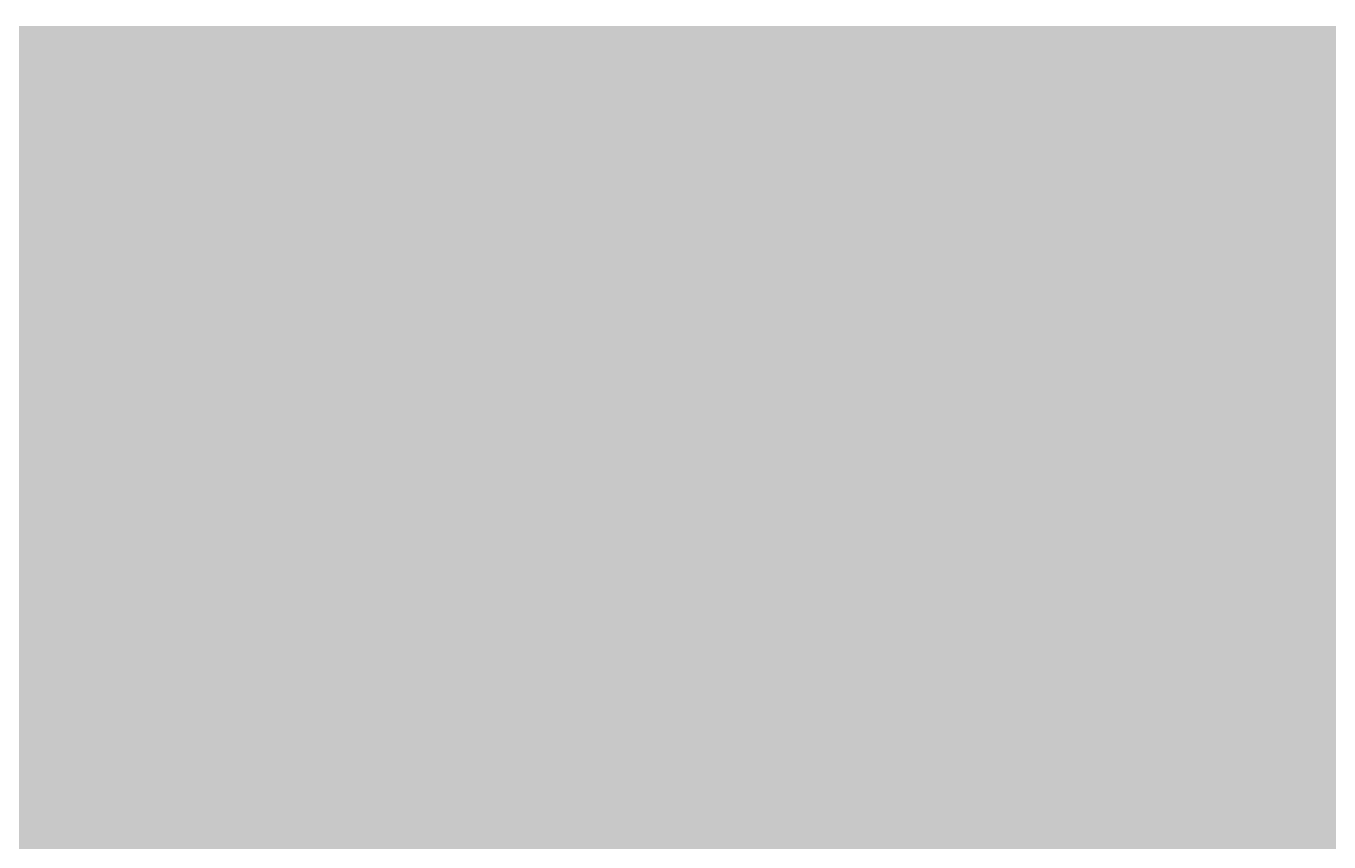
# Model space of a CAD drawing. Header units: millimetres. Extents: x 92 to 588, y 96 to 434.
# Drawn here: x 380.25 to 412.9, y 413.34 to 433.79 of the extents above; entities that cross this region are included whole.
import ezdxf

# ---------------------------------------------------------------- set-up
doc = ezdxf.new("R2010")
doc.units = ezdxf.units.MM
doc.layers.add('H', color=7, linetype='Continuous')
doc.layers.add('P', color=7, linetype='Continuous')

msp = doc.modelspace()

# ---------------------------------------------------------------- hatches: boundary and pattern name
at = {"layer": 'H', "linetype": 'Continuous'}
for points in [[(291.162, 223.903), (291.162, 433.788), (588.166, 433.788), (588.166, 223.903), (291.162, 223.903)], [(395.408, 424.616), (394.42, 425.621), (395.408, 426.609), (396.413, 425.621), (395.408, 424.616)], [(393.82, 424.122), (392.815, 425.109), (393.82, 426.115), (394.808, 425.109), (393.82, 424.122)], [(395.108, 424.051), (394.12, 425.039), (395.108, 426.044), (396.113, 425.039), (395.108, 424.051)], [(404.104, 423.257), (404.033, 423.257), (403.875, 423.275), (403.786, 423.31), (403.716, 423.346), (403.592, 423.434), (403.539, 423.487), (403.469, 423.557), (403.381, 423.751), (403.328, 423.857), (403.292, 423.981), (403.257, 424.28), (403.257, 424.439), (403.257, 424.598), (403.292, 424.915), (403.328, 425.039), (403.363, 425.18), (403.469, 425.409), (403.539, 425.515), (403.61, 425.621), (403.786, 425.762), (403.91, 425.833), (404.016, 425.886), (404.28, 425.938), (404.421, 425.938), (404.492, 425.938), (404.58, 425.921), (404.651, 425.921), (404.704, 425.903), (404.704, 425.568), (404.633, 425.586), (404.562, 425.621), (404.474, 425.639), (404.368, 425.639), (404.298, 425.639), (404.139, 425.603), (404.016, 425.55), (403.892, 425.48), (403.839, 425.427), (403.804, 425.356), (403.716, 425.233), (403.663, 425.074), (403.628, 424.88), (403.61, 424.774), (403.716, 424.598), (403.61, 424.527), (403.61, 424.492), (403.61, 424.457), (403.61, 424.228), (403.628, 424.016), (403.663, 423.928), (403.68, 423.857), (403.751, 423.734), (403.786, 423.681), (403.857, 423.61), (403.945, 423.575), (404.016, 423.54), (404.121, 423.54), (404.21, 423.54), (404.351, 423.593), (404.421, 423.645), (404.457, 423.681), (404.474, 423.716), (404.527, 423.822), (404.58, 423.981), (404.58, 424.122), (404.58, 424.21), (404.562, 424.333), (404.545, 424.404), (404.51, 424.457), (404.457, 424.545), (404.404, 424.58), (404.368, 424.598), (404.298, 424.651), (404.245, 424.651), (404.157, 424.668), (404.069, 424.668), (403.945, 424.668), (403.839, 424.633), (403.716, 424.598), (403.61, 424.774), (403.733, 424.863), (403.875, 424.915), (403.927, 424.933), (404.069, 424.951), (404.157, 424.951), (404.298, 424.951), (404.421, 424.915), (404.474, 424.898), (404.598, 424.845), (404.651, 424.81), (404.721, 424.739), (404.827, 424.616), (404.862, 424.527), (404.898, 424.439), (404.933, 424.245), (404.933, 424.139), (404.933, 424.051), (404.898, 423.857), (404.862, 423.769), (404.827, 423.698), (404.739, 423.557), (404.686, 423.487), (404.633, 423.434), (404.492, 423.346), (404.421, 423.31), (404.351, 423.275), (404.192, 423.257), (404.104, 423.257)], [(406.273, 423.31), (406.273, 424.192), (406.273, 424.474), (406.273, 425.48), (405.391, 424.474), (406.273, 424.474), (406.273, 424.192), (405.127, 424.192), (405.127, 424.563), (406.273, 425.886), (406.609, 425.886), (406.609, 424.474), (406.908, 424.474), (406.908, 424.192), (406.609, 424.192), (406.609, 423.31), (406.273, 423.31)], [(409.113, 423.257), (409.025, 423.257), (408.866, 423.275), (408.778, 423.31), (408.708, 423.346), (408.584, 423.434), (408.531, 423.487), (408.478, 423.557), (408.372, 423.751), (408.32, 423.857), (408.284, 423.981), (408.249, 424.28), (408.249, 424.439), (408.249, 424.598), (408.284, 424.915), (408.32, 425.039), (408.355, 425.18), (408.461, 425.409), (408.531, 425.515), (408.602, 425.621), (408.796, 425.762), (408.902, 425.833), (409.007, 425.886), (409.272, 425.938), (409.413, 425.938), (409.501, 425.938), (409.572, 425.921), (409.642, 425.921), (409.695, 425.903), (409.695, 425.568), (409.625, 425.586), (409.554, 425.621), (409.466, 425.639), (409.36, 425.639), (409.29, 425.639), (409.131, 425.603), (409.007, 425.55), (408.884, 425.48), (408.849, 425.427), (408.796, 425.356), (408.708, 425.233), (408.655, 425.074), (408.619, 424.88), (408.602, 424.774), (408.725, 424.598), (408.602, 424.527), (408.602, 424.492), (408.602, 424.457), (408.602, 424.369), (408.602, 424.228), (408.619, 424.016), (408.655, 423.928), (408.672, 423.857), (408.743, 423.734), (408.778, 423.681), (408.849, 423.61), (408.937, 423.575), (409.025, 423.54), (409.113, 423.54), (409.201, 423.54), (409.343, 423.593), (409.413, 423.645), (409.448, 423.681), (409.484, 423.716), (409.519, 423.822), (409.572, 423.981), (409.572, 424.122), (409.572, 424.21), (409.554, 424.333), (409.537, 424.404), (409.501, 424.457), (409.448, 424.545), (409.395, 424.58), (409.36, 424.598), (409.29, 424.651), (409.237, 424.651), (409.149, 424.668), (409.06, 424.668), (408.955, 424.668), (408.831, 424.633), (408.725, 424.598), (408.602, 424.774), (408.725, 424.863), (408.866, 424.915), (408.919, 424.933), (409.06, 424.951), (409.149, 424.951), (409.29, 424.951), (409.413, 424.915), (409.466, 424.898), (409.59, 424.845), (409.642, 424.81), (409.713, 424.739), (409.819, 424.616), (409.854, 424.527), (409.889, 424.439), (409.925, 424.245), (409.925, 424.139), (409.925, 424.051), (409.889, 423.857), (409.854, 423.769), (409.819, 423.698), (409.731, 423.557), (409.678, 423.487), (409.625, 423.434), (409.501, 423.346), (409.431, 423.31), (409.343, 423.275), (409.184, 423.257), (409.113, 423.257)], [(410.948, 423.257), (410.754, 423.257), (410.577, 423.293), (410.401, 423.328), (410.26, 423.398), (410.26, 423.769), (410.33, 423.734), (410.401, 423.698), (410.471, 423.663), (410.56, 423.628), (410.665, 423.593), (410.754, 423.575), (410.842, 423.557), (410.948, 423.557), (411.054, 423.557), (411.142, 423.593), (411.195, 423.61), (411.283, 423.663), (411.318, 423.716), (411.371, 423.787), (411.424, 423.892), (411.442, 423.998), (411.442, 424.122), (411.442, 424.192), (411.424, 424.316), (411.406, 424.351), (411.389, 424.404), (411.336, 424.474), (411.3, 424.492), (411.265, 424.527), (411.177, 424.58), (411.124, 424.598), (411.001, 424.616), (410.877, 424.616), (410.736, 424.616), (410.595, 424.598), (410.471, 424.58), (410.366, 424.563), (410.366, 425.886), (411.794, 425.886), (411.794, 425.586), (410.701, 425.586), (410.701, 424.898), (410.771, 424.898), (410.895, 424.915), (410.93, 424.915), (411.124, 424.898), (411.265, 424.88), (411.336, 424.863), (411.477, 424.792), (411.53, 424.757), (411.6, 424.704), (411.689, 424.58), (411.741, 424.51), (411.759, 424.422), (411.794, 424.245), (411.794, 424.033), (411.777, 423.857), (411.741, 423.787), (411.706, 423.698), (411.636, 423.557), (411.583, 423.504), (411.512, 423.451), (411.389, 423.346), (411.3, 423.31), (411.212, 423.293), (411.036, 423.257), (410.948, 423.257)], [(385.936, 422.711), (385.848, 422.711), (385.689, 422.746), (385.618, 422.763), (385.548, 422.799), (385.424, 422.887), (385.354, 422.94), (385.301, 423.028), (385.195, 423.204), (385.16, 423.328), (385.124, 423.451), (385.089, 423.734), (385.071, 423.892), (385.089, 424.069), (385.107, 424.369), (385.142, 424.51), (385.177, 424.633), (385.283, 424.88), (385.354, 424.986), (385.442, 425.074), (385.618, 425.233), (385.724, 425.286), (385.83, 425.339), (386.095, 425.392), (386.236, 425.392), (386.324, 425.392), (386.394, 425.392), (386.465, 425.374), (386.535, 425.356), (386.535, 425.039), (386.465, 425.057), (386.377, 425.074), (386.289, 425.092), (386.183, 425.092), (386.112, 425.092), (385.971, 425.074), (385.83, 425.021), (385.724, 424.933), (385.671, 424.88), (385.618, 424.827), (385.548, 424.686), (385.477, 424.527), (385.442, 424.333), (385.442, 424.228), (385.548, 424.051), (385.442, 423.981), (385.424, 423.945), (385.424, 423.91), (385.424, 423.698), (385.46, 423.487), (385.477, 423.398), (385.512, 423.31), (385.565, 423.187), (385.618, 423.134), (385.689, 423.063), (385.759, 423.028), (385.848, 422.993), (385.936, 422.993), (386.042, 422.993), (386.165, 423.046), (386.236, 423.116), (386.271, 423.152), (386.306, 423.187), (386.359, 423.275), (386.394, 423.451), (386.394, 423.593), (386.394, 423.663), (386.377, 423.804), (386.359, 423.857), (386.341, 423.91), (386.271, 423.998), (386.218, 424.033), (386.183, 424.069), (386.112, 424.104), (386.077, 424.122), (385.989, 424.122), (385.9, 424.139), (385.777, 424.122), (385.654, 424.086), (385.548, 424.051), (385.442, 424.228), (385.565, 424.316), (385.689, 424.369), (385.759, 424.386), (385.9, 424.422), (385.971, 424.422), (386.112, 424.404), (386.236, 424.386), (386.289, 424.369), (386.412, 424.298), (386.465, 424.263), (386.535, 424.21), (386.641, 424.069), (386.677, 423.998), (386.712, 423.91), (386.747, 423.716), (386.747, 423.61), (386.747, 423.504), (386.712, 423.328), (386.694, 423.24), (386.659, 423.152), (386.571, 423.01), (386.518, 422.958), (386.447, 422.905), (386.324, 422.799), (386.253, 422.781), (386.183, 422.746), (386.024, 422.711), (385.936, 422.711)], [(392.833, 422.711), (392.744, 422.711), (392.568, 422.746), (392.497, 422.763), (392.409, 422.799), (392.286, 422.869), (392.215, 422.922), (392.162, 422.975), (392.092, 423.099), (392.056, 423.169), (392.021, 423.24), (392.004, 423.398), (392.004, 423.487), (392.004, 423.575), (392.056, 423.769), (392.109, 423.857), (392.162, 423.945), (392.339, 424.086), (392.427, 424.139), (392.568, 424.016), (392.462, 423.892), (392.427, 423.822), (392.392, 423.751), (392.356, 423.593), (392.339, 423.504), (392.356, 423.398), (392.427, 423.204), (392.48, 423.116), (392.568, 423.046), (392.744, 422.975), (392.85, 422.958), (392.956, 422.975), (393.132, 423.028), (393.185, 423.099), (393.256, 423.169), (393.326, 423.346), (393.326, 423.451), (393.326, 423.522), (393.291, 423.663), (393.256, 423.698), (393.221, 423.751), (393.115, 423.857), (393.027, 423.892), (392.956, 423.928), (392.868, 423.963), (392.762, 424.016), (392.639, 424.051), (392.568, 424.016), (392.427, 424.139), (392.339, 424.21), (392.198, 424.333), (392.145, 424.404), (392.109, 424.474), (392.056, 424.633), (392.056, 424.721), (392.056, 424.792), (392.092, 424.933), (392.145, 425.057), (392.233, 425.162), (392.286, 425.215), (392.339, 425.268), (392.462, 425.339), (392.603, 425.374), (392.762, 425.409), (392.833, 425.409), (392.921, 425.409), (393.08, 425.392), (393.221, 425.339), (393.344, 425.268), (393.45, 425.18), (393.538, 425.074), (393.591, 424.951), (393.609, 424.827), (393.609, 424.757), (393.609, 424.668), (393.556, 424.492), (393.52, 424.404), (393.468, 424.333), (393.309, 424.192), (393.221, 424.139), (393.097, 424.28), (393.185, 424.404), (393.221, 424.474), (393.256, 424.527), (393.274, 424.668), (393.274, 424.739), (393.274, 424.827), (393.221, 424.968), (393.168, 425.039), (393.132, 425.057), (393.062, 425.109), (392.938, 425.145), (392.833, 425.145), (392.744, 425.145), (392.586, 425.092), (392.533, 425.057), (392.497, 425.021), (392.462, 424.968), (392.409, 424.845), (392.409, 424.774), (392.409, 424.704), (392.445, 424.598), (392.462, 424.545), (392.497, 424.51), (392.603, 424.422), (392.656, 424.386), (392.709, 424.351), (392.815, 424.316), (392.921, 424.263), (393.027, 424.228), (393.097, 424.28), (393.221, 424.139), (393.326, 424.069), (393.503, 423.945), (393.573, 423.875), (393.626, 423.787), (393.679, 423.593), (393.679, 423.487), (393.679, 423.398), (393.644, 423.257), (393.591, 423.116), (393.503, 422.993), (393.432, 422.922), (393.379, 422.869), (393.238, 422.799), (393.097, 422.728), (392.921, 422.711), (392.833, 422.711)], [(388.088, 422.763), (388.088, 423.645), (388.088, 423.928), (388.088, 424.933), (387.223, 423.928), (388.088, 423.928), (388.088, 423.645), (386.941, 423.645), (386.941, 424.016), (388.105, 425.356), (388.423, 425.356), (388.423, 423.928), (388.723, 423.928), (388.723, 423.645), (388.423, 423.645), (388.423, 422.763), (388.088, 422.763)], [(390.822, 422.711), (390.628, 422.711), (390.451, 422.746), (390.275, 422.799), (390.134, 422.852), (390.134, 423.222), (390.204, 423.187), (390.275, 423.152), (390.345, 423.116), (390.434, 423.081), (390.54, 423.063), (390.628, 423.028), (390.716, 423.01), (390.822, 423.01), (390.928, 423.01), (391.016, 423.046), (391.069, 423.063), (391.157, 423.134), (391.192, 423.169), (391.245, 423.257), (391.298, 423.346), (391.316, 423.451), (391.333, 423.593), (391.316, 423.663), (391.298, 423.769), (391.28, 423.822), (391.263, 423.857), (391.21, 423.928), (391.175, 423.963), (391.139, 423.998), (391.051, 424.033), (390.998, 424.051), (390.892, 424.069), (390.751, 424.086), (390.61, 424.069), (390.469, 424.051), (390.345, 424.033), (390.24, 424.016), (390.24, 425.356), (391.668, 425.356), (391.668, 425.039), (390.575, 425.039), (390.575, 424.351), (390.645, 424.369), (390.769, 424.369), (390.822, 424.369), (390.998, 424.369), (391.157, 424.333), (391.21, 424.316), (391.351, 424.263), (391.404, 424.21), (391.474, 424.157), (391.58, 424.033), (391.615, 423.963), (391.633, 423.892), (391.668, 423.698), (391.686, 423.593), (391.668, 423.487), (391.651, 423.328), (391.615, 423.24), (391.58, 423.169), (391.51, 423.028), (391.457, 422.958), (391.386, 422.905), (391.263, 422.816), (391.175, 422.781), (391.104, 422.746), (390.91, 422.711), (390.822, 422.711)], [(384.895, 422.852), (383.89, 423.839), (384.895, 424.845), (385.883, 423.839), (384.895, 422.852)], [(396.413, 421.882), (395.408, 422.887), (396.413, 423.875), (397.419, 422.887), (396.413, 421.882)], [(407.332, 423.31), (407.332, 423.804), (407.737, 423.804), (407.737, 423.31), (407.332, 423.31)], [(380.45, 420.964), (380.45, 421.317), (380.626, 421.476), (380.785, 421.635), (380.926, 421.793), (381.085, 421.952), (381.226, 422.093), (381.42, 422.358), (381.491, 422.464), (381.526, 422.569), (381.579, 422.763), (381.597, 422.869), (381.579, 422.975), (381.561, 423.063), (381.544, 423.099), (381.491, 423.169), (381.473, 423.187), (381.403, 423.24), (381.332, 423.275), (381.244, 423.293), (381.156, 423.293), (381.05, 423.293), (380.962, 423.275), (380.873, 423.24), (380.785, 423.222), (380.715, 423.187), (380.644, 423.152), (380.574, 423.099), (380.538, 423.081), (380.521, 423.434), (380.626, 423.487), (380.803, 423.54), (380.909, 423.575), (381.085, 423.593), (381.261, 423.593), (381.42, 423.575), (381.561, 423.522), (381.685, 423.451), (381.738, 423.398), (381.791, 423.363), (381.861, 423.24), (381.914, 423.116), (381.949, 422.958), (381.949, 422.887), (381.932, 422.746), (381.914, 422.605), (381.861, 422.481), (381.808, 422.375), (381.738, 422.252), (381.65, 422.146), (381.561, 422.04), (381.473, 421.934), (381.297, 421.74), (381.103, 421.564), (380.909, 421.388), (380.785, 421.264), (382.055, 421.264), (382.055, 420.964), (380.45, 420.964)], [(403.116, 421.423), (402.111, 422.411), (403.116, 423.416), (404.104, 422.411), (403.116, 421.423)], [(385.23, 421.211), (384.225, 422.217), (385.23, 423.222), (386.218, 422.217), (385.23, 421.211)], [(386.218, 421.282), (385.23, 422.287), (386.218, 423.275), (387.223, 422.287), (386.218, 421.282)], [(389.146, 422.763), (389.146, 423.257), (389.569, 423.257), (389.569, 422.763), (389.146, 422.763)], [(395.196, 419.394), (395.108, 419.412), (394.949, 419.43), (394.879, 419.465), (394.808, 419.5), (394.685, 419.571), (394.632, 419.641), (394.561, 419.712), (394.455, 419.906), (394.42, 420.012), (394.385, 420.135), (394.35, 420.418), (394.332, 420.594), (394.35, 420.753), (394.385, 421.053), (394.402, 421.194), (394.455, 421.335), (394.561, 421.564), (394.614, 421.67), (394.702, 421.758), (394.879, 421.917), (394.985, 421.97), (395.108, 422.023), (395.355, 422.076), (395.496, 422.093), (395.584, 422.093), (395.655, 422.076), (395.725, 422.076), (395.796, 422.058), (395.796, 421.723), (395.725, 421.74), (395.637, 421.776), (395.549, 421.793), (395.461, 421.793), (395.373, 421.793), (395.231, 421.758), (395.09, 421.705), (394.985, 421.617), (394.932, 421.564), (394.879, 421.511), (394.808, 421.388), (394.738, 421.211), (394.702, 421.035), (394.702, 420.929), (394.808, 420.735), (394.702, 420.682), (394.685, 420.647), (394.685, 420.559), (394.685, 420.523), (394.685, 420.382), (394.72, 420.171), (394.738, 420.082), (394.773, 419.994), (394.843, 419.871), (394.879, 419.835), (394.949, 419.765), (395.02, 419.712), (395.108, 419.694), (395.196, 419.677), (395.302, 419.694), (395.425, 419.747), (395.496, 419.8), (395.531, 419.835), (395.567, 419.871), (395.62, 419.959), (395.655, 420.135), (395.672, 420.276), (395.655, 420.365), (395.637, 420.488), (395.62, 420.541), (395.602, 420.594), (395.531, 420.682), (395.478, 420.735), (395.461, 420.753), (395.373, 420.788), (395.337, 420.806), (395.249, 420.823), (395.161, 420.823), (395.037, 420.823), (394.914, 420.788), (394.808, 420.735), (394.702, 420.929), (394.826, 421), (394.949, 421.053), (395.02, 421.088), (395.161, 421.105), (395.231, 421.105), (395.373, 421.105), (395.496, 421.07), (395.549, 421.053), (395.672, 421), (395.743, 420.947), (395.796, 420.894), (395.902, 420.753), (395.955, 420.682), (395.972, 420.594), (396.008, 420.4), (396.025, 420.294), (396.008, 420.188), (395.972, 420.012), (395.955, 419.924), (395.919, 419.835), (395.831, 419.694), (395.778, 419.641), (395.708, 419.588), (395.584, 419.5), (395.514, 419.465), (395.443, 419.43), (395.284, 419.412), (395.196, 419.394)], [(397.348, 419.447), (397.348, 420.347), (397.348, 420.629), (397.348, 421.635), (396.484, 420.629), (397.348, 420.629), (397.348, 420.347), (396.202, 420.347), (396.202, 420.7), (397.366, 422.04), (397.683, 422.04), (397.683, 420.629), (397.983, 420.629), (397.983, 420.347), (397.683, 420.347), (397.683, 419.447), (397.348, 419.447)], [(399.518, 419.447), (400.7, 421.74), (399.359, 421.74), (399.359, 422.04), (400.999, 422.04), (400.999, 421.652), (399.888, 419.447), (399.518, 419.447)], [(402.128, 419.394), (402.04, 419.412), (401.881, 419.43), (401.811, 419.465), (401.74, 419.5), (401.617, 419.571), (401.564, 419.641), (401.493, 419.712), (401.387, 419.906), (401.352, 420.012), (401.317, 420.135), (401.282, 420.418), (401.282, 420.594), (401.282, 420.753), (401.317, 421.053), (401.352, 421.194), (401.387, 421.335), (401.493, 421.564), (401.564, 421.67), (401.634, 421.758), (401.811, 421.917), (401.917, 421.97), (402.04, 422.023), (402.287, 422.076), (402.446, 422.093), (402.516, 422.093), (402.605, 422.076), (402.675, 422.076), (402.728, 422.058), (402.728, 421.723), (402.657, 421.74), (402.587, 421.776), (402.499, 421.793), (402.393, 421.793), (402.305, 421.793), (402.164, 421.758), (402.04, 421.705), (401.917, 421.617), (401.864, 421.564), (401.828, 421.511), (401.74, 421.388), (401.687, 421.211), (401.652, 421.035), (401.634, 420.929), (401.74, 420.735), (401.634, 420.682), (401.634, 420.647), (401.634, 420.559), (401.634, 420.523), (401.634, 420.382), (401.652, 420.171), (401.687, 420.082), (401.705, 419.994), (401.775, 419.871), (401.811, 419.835), (401.881, 419.765), (401.97, 419.712), (402.04, 419.694), (402.128, 419.677), (402.234, 419.694), (402.358, 419.747), (402.446, 419.8), (402.481, 419.835), (402.499, 419.871), (402.552, 419.959), (402.605, 420.135), (402.605, 420.276), (402.605, 420.365), (402.587, 420.488), (402.569, 420.541), (402.534, 420.594), (402.463, 420.682), (402.428, 420.735), (402.393, 420.753), (402.322, 420.788), (402.269, 420.806), (402.181, 420.823), (402.093, 420.823), (401.97, 420.823), (401.864, 420.788), (401.74, 420.735), (401.634, 420.929), (401.758, 421), (401.881, 421.053), (401.952, 421.088), (402.093, 421.105), (402.181, 421.105), (402.322, 421.105), (402.446, 421.07), (402.499, 421.053), (402.605, 421), (402.675, 420.947), (402.746, 420.894), (402.851, 420.753), (402.887, 420.682), (402.922, 420.594), (402.957, 420.4), (402.957, 420.188), (402.922, 420.012), (402.887, 419.924), (402.851, 419.835), (402.763, 419.694), (402.71, 419.641), (402.657, 419.588), (402.516, 419.5), (402.446, 419.465), (402.375, 419.43), (402.216, 419.412), (402.128, 419.394)], [(408.143, 418.036), (408.073, 418.036), (407.914, 418.072), (407.826, 418.107), (407.755, 418.124), (407.632, 418.213), (407.579, 418.283), (407.508, 418.354), (407.402, 418.53), (407.367, 418.654), (407.332, 418.777), (407.296, 419.059), (407.296, 419.236), (407.296, 419.394), (407.332, 419.694), (407.367, 419.835), (407.402, 419.977), (407.508, 420.206), (407.579, 420.312), (407.649, 420.4), (407.826, 420.559), (407.949, 420.612), (408.055, 420.664), (408.32, 420.717), (408.461, 420.735), (408.531, 420.717), (408.619, 420.717), (408.69, 420.7), (408.743, 420.7), (408.743, 420.365), (408.672, 420.382), (408.602, 420.4), (408.514, 420.418), (408.408, 420.435), (408.337, 420.435), (408.178, 420.4), (408.055, 420.347), (407.931, 420.259), (407.879, 420.206), (407.843, 420.153), (407.755, 420.012), (407.702, 419.853), (407.667, 419.677), (407.649, 419.571), (407.755, 419.377), (407.649, 419.324), (407.649, 419.289), (407.649, 419.236), (407.649, 419.024), (407.667, 418.812), (407.702, 418.724), (407.72, 418.636), (407.79, 418.513), (407.826, 418.477), (407.896, 418.407), (407.984, 418.354), (408.055, 418.336), (408.161, 418.318), (408.249, 418.336), (408.39, 418.389), (408.461, 418.442), (408.496, 418.477), (408.514, 418.513), (408.566, 418.601), (408.619, 418.777), (408.619, 418.918), (408.619, 418.989), (408.602, 419.13), (408.584, 419.183), (408.549, 419.236), (408.496, 419.324), (408.443, 419.377), (408.408, 419.394), (408.337, 419.43), (408.284, 419.447), (408.196, 419.465), (408.108, 419.465), (407.984, 419.447), (407.879, 419.43), (407.755, 419.377), (407.649, 419.571), (407.773, 419.641), (407.896, 419.694), (407.967, 419.712), (408.108, 419.747), (408.196, 419.747), (408.337, 419.747), (408.461, 419.712), (408.514, 419.694), (408.637, 419.641), (408.69, 419.588), (408.76, 419.536), (408.866, 419.394), (408.902, 419.324), (408.937, 419.236), (408.972, 419.042), (408.972, 418.936), (408.972, 418.83), (408.937, 418.654), (408.902, 418.565), (408.866, 418.477), (408.778, 418.336), (408.725, 418.283), (408.672, 418.23), (408.531, 418.142), (408.461, 418.107), (408.39, 418.072), (408.231, 418.036), (408.143, 418.036)], [(409.978, 418.036), (409.872, 418.036), (409.678, 418.072), (409.59, 418.089), (409.395, 418.142), (409.254, 418.195), (409.254, 418.565), (409.413, 418.495), (409.572, 418.407), (409.678, 418.389), (409.854, 418.336), (409.942, 418.336), (410.048, 418.354), (410.154, 418.371), (410.207, 418.389), (410.295, 418.442), (410.33, 418.477), (410.401, 418.565), (410.436, 418.654), (410.454, 418.707), (410.471, 418.812), (410.489, 418.883), (410.471, 418.953), (410.454, 419.077), (410.436, 419.112), (410.419, 419.165), (410.366, 419.236), (410.33, 419.253), (410.242, 419.306), (410.154, 419.324), (410.048, 419.342), (409.942, 419.359), (409.784, 419.359), (409.784, 419.641), (409.907, 419.641), (410.013, 419.641), (410.207, 419.694), (410.277, 419.747), (410.313, 419.783), (410.383, 419.853), (410.419, 419.977), (410.436, 420.065), (410.436, 420.118), (410.419, 420.206), (410.401, 420.241), (410.366, 420.276), (410.33, 420.329), (410.295, 420.347), (410.225, 420.4), (410.154, 420.418), (410.066, 420.435), (409.978, 420.435), (409.889, 420.435), (409.801, 420.418), (409.695, 420.382), (409.607, 420.347), (409.537, 420.312), (409.466, 420.276), (409.413, 420.241), (409.36, 420.206), (409.325, 420.576), (409.466, 420.629), (409.642, 420.682), (409.731, 420.7), (409.925, 420.735), (410.013, 420.735), (410.172, 420.735), (410.313, 420.7), (410.383, 420.682), (410.507, 420.629), (410.56, 420.594), (410.613, 420.541), (410.701, 420.435), (410.718, 420.382), (410.754, 420.329), (410.789, 420.188), (410.789, 420.118), (410.771, 420.012), (410.701, 419.818), (410.648, 419.73), (410.577, 419.659), (410.401, 419.553), (410.313, 419.536), (410.383, 419.483), (410.471, 419.447), (410.577, 419.412), (410.648, 419.342), (410.683, 419.306), (410.754, 419.2), (410.789, 419.148), (410.807, 419.095), (410.824, 418.936), (410.842, 418.865), (410.824, 418.777), (410.807, 418.618), (410.771, 418.548), (410.736, 418.46), (410.648, 418.336), (410.613, 418.283), (410.542, 418.23), (410.401, 418.142), (410.33, 418.107), (410.242, 418.072), (410.066, 418.036), (409.978, 418.036)], [(413.029, 418.036), (412.853, 418.054), (412.659, 418.089), (412.5, 418.124), (412.359, 418.195), (412.359, 418.548), (412.429, 418.53), (412.5, 418.495), (412.57, 418.46), (412.659, 418.424), (412.765, 418.389), (412.853, 418.354), (412.941, 418.336), (413.029, 418.336), (413.135, 418.354), (413.241, 418.371), (413.294, 418.407), (413.382, 418.46), (413.417, 418.495), (413.47, 418.583), (413.505, 418.671), (413.541, 418.795), (413.541, 418.918), (413.541, 418.989), (413.523, 419.095), (413.505, 419.148), (413.488, 419.183), (413.435, 419.253), (413.4, 419.289), (413.364, 419.324), (413.258, 419.377), (413.205, 419.377), (413.1, 419.412), (412.976, 419.412), (412.835, 419.412), (412.694, 419.394), (412.553, 419.359), (412.465, 419.342), (412.465, 420.682), (413.876, 420.682), (413.876, 420.382), (412.8, 420.382), (412.8, 419.694), (412.853, 419.694), (412.976, 419.694), (413.029, 419.694), (413.223, 419.694), (413.364, 419.677), (413.435, 419.641), (413.558, 419.588), (413.629, 419.536), (413.699, 419.483), (413.788, 419.377), (413.823, 419.306), (413.858, 419.218), (413.893, 419.024), (413.893, 418.83), (413.858, 418.654), (413.84, 418.565), (413.805, 418.495), (413.717, 418.354), (413.664, 418.301), (413.611, 418.23), (413.47, 418.142), (413.4, 418.107), (413.311, 418.072), (413.135, 418.036), (413.029, 418.036)], [(398.406, 419.447), (398.406, 419.941), (398.83, 419.941), (398.83, 419.447), (398.406, 419.447)], [(388.211, 417.648), (387.223, 418.654), (388.211, 419.659), (389.217, 418.654), (388.211, 417.648)], [(391.492, 417.719), (390.487, 418.724), (391.492, 419.712), (392.48, 418.724), (391.492, 417.719)], [(411.371, 418.089), (411.371, 418.583), (411.777, 418.583), (411.777, 418.089), (411.371, 418.089)], [(383.519, 415.232), (383.36, 415.267), (383.29, 415.302), (383.219, 415.32), (383.078, 415.408), (383.025, 415.479), (382.972, 415.549), (382.867, 415.726), (382.814, 415.849), (382.778, 415.973), (382.743, 416.255), (382.743, 416.431), (382.743, 416.59), (382.778, 416.89), (382.814, 417.031), (382.849, 417.172), (382.955, 417.401), (383.025, 417.507), (383.096, 417.595), (383.29, 417.754), (383.396, 417.807), (383.502, 417.86), (383.766, 417.913), (383.907, 417.93), (383.995, 417.93), (384.066, 417.913), (384.137, 417.913), (384.207, 417.895), (384.207, 417.56), (384.137, 417.578), (384.048, 417.595), (383.96, 417.613), (383.854, 417.631), (383.784, 417.631), (383.625, 417.595), (383.502, 417.542), (383.396, 417.454), (383.343, 417.401), (383.29, 417.348), (383.202, 417.207), (383.149, 417.048), (383.114, 416.872), (383.096, 416.766), (383.219, 416.572), (383.096, 416.519), (383.096, 416.484), (383.096, 416.449), (383.096, 416.219), (383.131, 416.008), (383.149, 415.92), (383.184, 415.831), (383.237, 415.708), (383.272, 415.673), (383.36, 415.602), (383.431, 415.549), (383.519, 415.532), (383.607, 415.514), (383.696, 415.532), (383.837, 415.584), (383.907, 415.637), (383.943, 415.673), (383.978, 415.708), (384.013, 415.796), (384.066, 415.973), (384.066, 416.114), (384.066, 416.202), (384.048, 416.325), (384.031, 416.378), (384.013, 416.431), (383.943, 416.519), (383.89, 416.572), (383.854, 416.59), (383.784, 416.625), (383.749, 416.643), (383.66, 416.66), (383.572, 416.66), (383.449, 416.643), (383.325, 416.625), (383.219, 416.572), (383.096, 416.766), (383.219, 416.837), (383.36, 416.89), (383.413, 416.907), (383.572, 416.943), (383.643, 416.943), (383.784, 416.943), (383.907, 416.907), (383.96, 416.89), (384.084, 416.837), (384.137, 416.784), (384.207, 416.731), (384.313, 416.59), (384.348, 416.519), (384.384, 416.431), (384.419, 416.237), (384.419, 416.131), (384.419, 416.025), (384.384, 415.849), (384.348, 415.761), (384.331, 415.673), (384.225, 415.532), (384.172, 415.479), (384.119, 415.426), (383.995, 415.338), (383.925, 415.302), (383.854, 415.267), (383.696, 415.232), (383.519, 415.232)], [(385.442, 415.232), (385.248, 415.249), (385.071, 415.285), (384.895, 415.32), (384.754, 415.39), (384.754, 415.743), (384.825, 415.726), (384.895, 415.69), (384.983, 415.655), (385.071, 415.62), (385.16, 415.584), (385.248, 415.549), (385.336, 415.549), (385.442, 415.532), (385.548, 415.549), (385.654, 415.567), (385.689, 415.602), (385.777, 415.655), (385.812, 415.69), (385.883, 415.778), (385.918, 415.867), (385.936, 415.99), (385.953, 416.114), (385.953, 416.184), (385.936, 416.29), (385.918, 416.343), (385.883, 416.378), (385.83, 416.449), (385.795, 416.484), (385.759, 416.519), (385.671, 416.572), (385.618, 416.572), (385.512, 416.608), (385.371, 416.608), (385.23, 416.608), (385.089, 416.59), (384.966, 416.572), (384.86, 416.537), (384.86, 417.878), (386.289, 417.878), (386.289, 417.578), (385.195, 417.578), (385.195, 416.89), (385.265, 416.89), (385.318, 416.89), (385.389, 416.89), (385.442, 416.89), (385.618, 416.89), (385.777, 416.872), (385.83, 416.854), (385.971, 416.784), (386.042, 416.731), (386.095, 416.678), (386.2, 416.572), (386.236, 416.502), (386.271, 416.413), (386.289, 416.219), (386.306, 416.114), (386.289, 416.025), (386.271, 415.849), (386.236, 415.761), (386.2, 415.69), (386.13, 415.549), (386.077, 415.496), (386.024, 415.426), (385.883, 415.338), (385.795, 415.302), (385.724, 415.267), (385.53, 415.232), (385.442, 415.232)], [(388.564, 415.232), (388.564, 415.532), (388.635, 415.532), (388.758, 415.567), (388.793, 415.584), (388.846, 415.637), (388.917, 415.726), (388.952, 415.796), (388.97, 415.867), (389.005, 416.025), (389.023, 416.114), (389.04, 416.325), (389.04, 416.59), (389.04, 416.837), (389.023, 417.048), (389.005, 417.137), (388.97, 417.295), (388.934, 417.366), (388.917, 417.437), (388.846, 417.542), (388.793, 417.578), (388.758, 417.595), (388.635, 417.631), (388.564, 417.648), (388.493, 417.631), (388.37, 417.595), (388.317, 417.578), (388.282, 417.542), (388.211, 417.437), (388.176, 417.366), (388.158, 417.295), (388.123, 417.137), (388.105, 417.031), (388.088, 416.819), (388.088, 416.572), (388.088, 416.325), (388.105, 416.131), (388.105, 416.043), (388.158, 415.867), (388.176, 415.796), (388.211, 415.743), (388.282, 415.637), (388.317, 415.602), (388.37, 415.567), (388.493, 415.532), (388.564, 415.532), (388.564, 415.232), (388.458, 415.249), (388.264, 415.285), (388.123, 415.373), (387.982, 415.496), (387.929, 415.567), (387.894, 415.655), (387.805, 415.867), (387.77, 416.114), (387.735, 416.413), (387.735, 416.572), (387.735, 416.749), (387.77, 417.048), (387.805, 417.313), (387.894, 417.525), (387.929, 417.595), (387.982, 417.683), (388.123, 417.807), (388.282, 417.878), (388.458, 417.93), (388.564, 417.93), (388.67, 417.93), (388.846, 417.878), (389.005, 417.789), (389.128, 417.666), (389.181, 417.595), (389.234, 417.507), (389.305, 417.295), (389.358, 417.048), (389.393, 416.749), (389.393, 416.413), (389.358, 416.114), (389.305, 415.849), (389.234, 415.655), (389.181, 415.567), (389.128, 415.479), (389.005, 415.355), (388.846, 415.285), (388.67, 415.249), (388.564, 415.232)], [(390.434, 415.232), (390.24, 415.249), (390.063, 415.285), (389.887, 415.32), (389.746, 415.39), (389.746, 415.743), (389.816, 415.726), (389.887, 415.69), (389.975, 415.655), (390.063, 415.62), (390.151, 415.584), (390.24, 415.549), (390.328, 415.549), (390.434, 415.532), (390.54, 415.549), (390.645, 415.567), (390.681, 415.602), (390.769, 415.655), (390.804, 415.69), (390.875, 415.778), (390.91, 415.867), (390.928, 415.99), (390.945, 416.114), (390.945, 416.184), (390.928, 416.29), (390.91, 416.343), (390.875, 416.378), (390.822, 416.449), (390.786, 416.484), (390.751, 416.519), (390.663, 416.572), (390.61, 416.572), (390.504, 416.608), (390.363, 416.608), (390.222, 416.608), (390.081, 416.59), (389.957, 416.572), (389.852, 416.537), (389.852, 417.878), (391.28, 417.878), (391.28, 417.578), (390.187, 417.578), (390.187, 416.89), (390.257, 416.89), (390.381, 416.89), (390.434, 416.89), (390.61, 416.89), (390.769, 416.872), (390.839, 416.854), (390.963, 416.784), (391.033, 416.731), (391.086, 416.678), (391.192, 416.572), (391.227, 416.502), (391.263, 416.413), (391.298, 416.219), (391.298, 416.025), (391.263, 415.849), (391.227, 415.761), (391.192, 415.69), (391.122, 415.549), (391.069, 415.496), (391.016, 415.426), (390.875, 415.338), (390.786, 415.302), (390.716, 415.267), (390.522, 415.232), (390.434, 415.232)], [(398.406, 414.985), (397.419, 415.99), (398.406, 416.978), (399.412, 415.99), (398.406, 414.985)], [(381.526, 414.755), (380.521, 415.761), (381.526, 416.749), (382.531, 415.761), (381.526, 414.755)], [(399.412, 413.591), (399.324, 413.591), (399.165, 413.609), (399.094, 413.644), (399.024, 413.679), (398.9, 413.768), (398.847, 413.821), (398.777, 413.891), (398.671, 414.085), (398.636, 414.191), (398.6, 414.314), (398.565, 414.614), (398.565, 414.773), (398.565, 414.932), (398.6, 415.249), (398.636, 415.39), (398.671, 415.514), (398.777, 415.743), (398.847, 415.849), (398.918, 415.955), (399.094, 416.096), (399.2, 416.167), (399.324, 416.219), (399.571, 416.272), (399.712, 416.272), (399.8, 416.272), (399.888, 416.255), (399.959, 416.255), (400.012, 416.237), (400.012, 415.902), (399.941, 415.937), (399.853, 415.955), (399.765, 415.973), (399.676, 415.973), (399.588, 415.973), (399.447, 415.937), (399.324, 415.884), (399.2, 415.814), (399.147, 415.761), (399.094, 415.69), (399.024, 415.567), (398.971, 415.408), (398.918, 415.214), (398.918, 415.108), (399.024, 414.932), (398.918, 414.861), (398.918, 414.826), (398.918, 414.791), (398.9, 414.755), (398.9, 414.703), (398.918, 414.561), (398.936, 414.35), (398.953, 414.262), (398.989, 414.191), (399.059, 414.068), (399.094, 414.015), (399.165, 413.944), (399.253, 413.909), (399.324, 413.873), (399.412, 413.873), (399.518, 413.873), (399.641, 413.926), (399.729, 413.979), (399.747, 414.015), (399.782, 414.05), (399.835, 414.156), (399.87, 414.314), (399.888, 414.456), (399.888, 414.544), (399.853, 414.667), (399.835, 414.738), (399.818, 414.791), (399.747, 414.879), (399.712, 414.914), (399.676, 414.932), (399.588, 414.985), (399.553, 414.985), (399.465, 415.002), (399.377, 415.002), (399.253, 415.002), (399.147, 414.967), (399.024, 414.932), (398.918, 415.108), (399.041, 415.196), (399.165, 415.249), (399.235, 415.267), (399.377, 415.285), (399.447, 415.285), (399.606, 415.285), (399.712, 415.267), (399.782, 415.249), (399.888, 415.179), (399.959, 415.143), (400.029, 415.073), (400.135, 414.949), (400.17, 414.861), (400.206, 414.773), (400.241, 414.579), (400.241, 414.473), (400.241, 414.385), (400.206, 414.191), (400.17, 414.103), (400.135, 414.032), (400.047, 413.891), (399.994, 413.821), (399.941, 413.768), (399.8, 413.679), (399.729, 413.644), (399.659, 413.627), (399.5, 413.591), (399.412, 413.591)], [(403.592, 413.644), (403.592, 413.997), (403.769, 414.156), (403.927, 414.314), (404.069, 414.473), (404.21, 414.632), (404.351, 414.773), (404.562, 415.038), (404.615, 415.143), (404.668, 415.249), (404.721, 415.443), (404.721, 415.549), (404.721, 415.655), (404.686, 415.743), (404.668, 415.778), (404.633, 415.849), (404.598, 415.867), (404.545, 415.92), (404.457, 415.955), (404.386, 415.973), (404.28, 415.973), (404.192, 415.973), (404.104, 415.955), (403.998, 415.92), (403.91, 415.902), (403.839, 415.867), (403.769, 415.831), (403.716, 415.778), (403.663, 415.761), (403.645, 416.114), (403.769, 416.167), (403.945, 416.219), (404.051, 416.255), (404.227, 416.272), (404.404, 416.272), (404.562, 416.255), (404.704, 416.202), (404.827, 416.131), (404.88, 416.078), (404.933, 416.043), (405.003, 415.92), (405.056, 415.796), (405.074, 415.637), (405.074, 415.567), (405.074, 415.426), (405.039, 415.285), (405.003, 415.161), (404.95, 415.055), (404.88, 414.932), (404.792, 414.826), (404.704, 414.72), (404.598, 414.597), (404.439, 414.42), (404.245, 414.244), (404.051, 414.068), (403.927, 413.944), (405.197, 413.944), (405.197, 413.644), (403.592, 413.644)], [(401.246, 413.591), (401.07, 413.591), (400.894, 413.627), (400.717, 413.662), (400.576, 413.732), (400.576, 414.103), (400.647, 414.068), (400.788, 413.997), (400.876, 413.962), (400.982, 413.926), (401.07, 413.909), (401.158, 413.891), (401.264, 413.891), (401.352, 413.891), (401.458, 413.926), (401.511, 413.944), (401.599, 413.997), (401.634, 414.05), (401.687, 414.12), (401.723, 414.226), (401.758, 414.332), (401.758, 414.456), (401.758, 414.526), (401.74, 414.65), (401.723, 414.685), (401.705, 414.738), (401.652, 414.808), (401.617, 414.826), (401.581, 414.861), (401.493, 414.914), (401.44, 414.932), (401.317, 414.949), (401.193, 414.949), (401.052, 414.949), (400.911, 414.932), (400.77, 414.914), (400.682, 414.897), (400.682, 416.219), (402.093, 416.219), (402.093, 415.92), (401.017, 415.92), (401.017, 415.232), (401.07, 415.232), (401.193, 415.249), (401.246, 415.249), (401.44, 415.232), (401.581, 415.214), (401.652, 415.196), (401.775, 415.126), (401.846, 415.091), (401.917, 415.038), (402.005, 414.914), (402.04, 414.844), (402.075, 414.773), (402.111, 414.579), (402.111, 414.456), (402.111, 414.367), (402.075, 414.191), (402.058, 414.12), (402.022, 414.032), (401.934, 413.891), (401.881, 413.838), (401.828, 413.785), (401.687, 413.697), (401.617, 413.644), (401.529, 413.627), (401.352, 413.591), (401.246, 413.591)], [(405.674, 413.644), (406.855, 415.92), (405.515, 415.92), (405.515, 416.219), (407.155, 416.219), (407.155, 415.831), (406.044, 413.644), (405.674, 413.644)], [(386.818, 415.285), (386.818, 415.778), (387.241, 415.778), (387.241, 415.285), (386.818, 415.285)], [(402.64, 413.644), (402.64, 414.138), (403.045, 414.138), (403.045, 413.644), (402.64, 413.644)]]:
    msp.add_hatch(color=7, dxfattribs=at).paths.add_polyline_path(points)

# ---------------------------------------------------------------- linework, layer by layer
at = {"layer": 'P', "color": 7}
for points, const_width in [([(401.176, 426.768), (395.408, 425.621), (393.82, 425.109), (386.218, 422.287), (367.609, 416.025)], 1.176), ([(411.53, 374.944), (401.246, 404.49), (388.211, 418.654), (386.218, 422.287), (384.013, 426.768)], 0.66), ([(401.176, 426.768), (395.408, 425.621), (393.82, 425.109), (386.218, 422.287), (367.609, 416.025)], 0.26), ([(411.53, 374.944), (401.246, 404.49), (388.211, 418.654), (386.218, 422.287), (384.013, 426.768)], 0.26), ([(394.42, 425.621), (395.408, 424.616), (396.413, 425.621), (395.408, 426.609), (394.42, 425.621), (394.42, 425.621)], 0.4), ([(392.815, 425.109), (393.82, 424.122), (394.808, 425.109), (393.82, 426.115), (392.815, 425.109), (392.815, 425.109)], 0.4), ([(394.12, 425.039), (395.108, 424.051), (396.113, 425.039), (395.108, 426.044), (394.12, 425.039), (394.12, 425.039)], 0.4), ([(383.89, 423.839), (384.895, 422.852), (385.883, 423.839), (384.895, 424.845), (383.89, 423.839), (383.89, 423.839)], 0.4), ([(395.408, 422.887), (396.413, 421.882), (397.419, 422.887), (396.413, 423.875), (395.408, 422.887), (395.408, 422.887)], 0.4), ([(384.225, 422.217), (385.23, 421.211), (386.218, 422.217), (385.23, 423.222), (384.225, 422.217), (384.225, 422.217)], 0.4), ([(385.23, 422.287), (386.218, 421.282), (387.223, 422.287), (386.218, 423.275), (385.23, 422.287), (385.23, 422.287)], 0.4), ([(402.111, 422.411), (403.116, 421.423), (404.104, 422.411), (403.116, 423.416), (402.111, 422.411), (402.111, 422.411)], 0.4), ([(373.5, 405.23), (377.928, 411.457), (388.211, 418.654), (403.116, 422.411), (418.832, 415.126), (418.532, 411.457), (442.874, 375.421), (447.443, 363.62), (444.338, 355.965)], 0.66), ([(373.5, 405.23), (377.928, 411.457), (388.211, 418.654), (403.116, 422.411), (418.832, 415.126), (418.532, 411.457), (442.874, 375.421), (447.443, 363.62), (444.338, 355.965)], 0.26), ([(373.5, 405.23), (377.928, 411.457), (388.211, 418.654), (403.116, 422.411), (418.832, 415.126), (418.532, 411.457), (442.874, 375.421), (447.443, 363.62), (444.338, 355.965)], 0.26), ([(387.223, 418.654), (388.211, 417.648), (389.217, 418.654), (388.211, 419.659), (387.223, 418.654), (387.223, 418.654)], 0.4), ([(390.487, 418.724), (391.492, 417.719), (392.48, 418.724), (391.492, 419.712), (390.487, 418.724), (390.487, 418.724)], 0.4), ([(397.419, 415.99), (398.406, 414.985), (399.412, 415.99), (398.406, 416.978), (397.419, 415.99), (397.419, 415.99)], 0.4), ([(380.521, 415.761), (381.526, 414.755), (382.531, 415.761), (381.526, 416.749), (380.521, 415.761), (380.521, 415.761)], 0.4)]:
    msp.add_lwpolyline(points, dxfattribs=dict(at, const_width=const_width))

doc.saveas('drawing.dxf')
